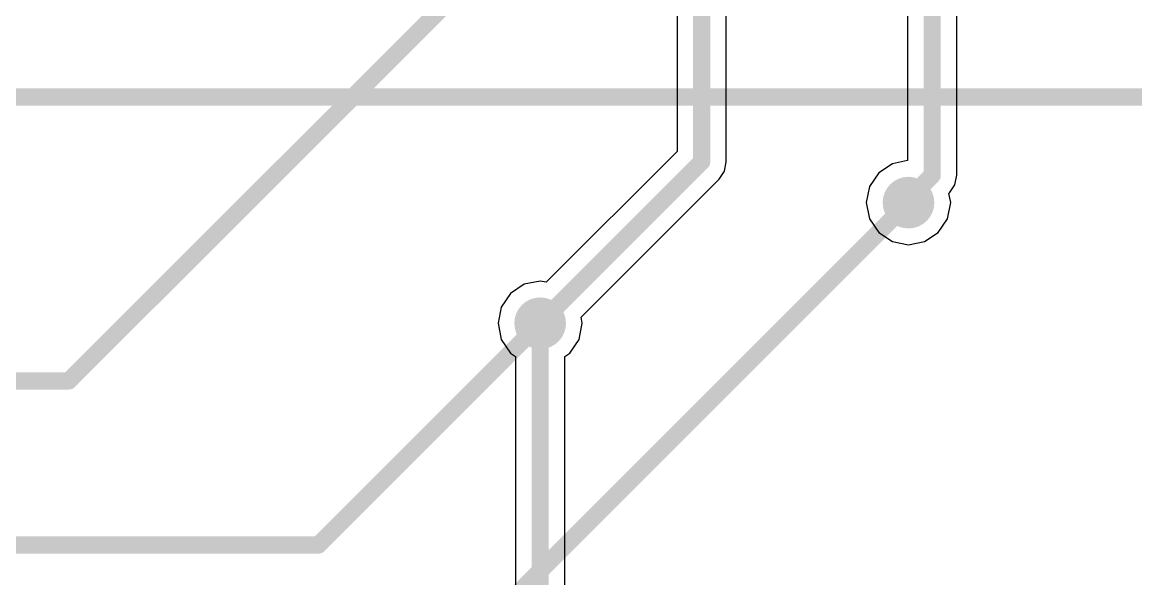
# Model space of a CAD drawing. Header units: inches. Extents: x 0 to 7.57, y 0 to 3.51.
# Drawn here: x 1.579 to 2.088, y 0.528 to 0.782 of the extents above; entities that cross this region are included whole.
import ezdxf

# ---------------------------------------------------------------- set-up
doc = ezdxf.new("R2010")
doc.units = ezdxf.units.IN
doc.header["$MEASUREMENT"] = 0
for name, color, linetype in [('Bottom Courtyard', 56, 'Continuous'), ('Bottom Solder', 6, 'Continuous'), ('L1', 1, 'Continuous'), ('L2', 5, 'Continuous'), ('Top Solder', 216, 'Continuous'), ('Via Holes', 16, 'Continuous')]:
    doc.layers.add(name, color=color, linetype=linetype)

# ---------------------------------------------------------------- blocks, each defined once
blk = doc.blocks.new('FMC_160LCD_V2_B_46')
at = {"layer": 'Bottom Courtyard'}
blk.add_lwpolyline([(1.29921, 0.90551, 0.00787, 0.00787, 0), (-1.29921, 0.90551, 0.00787, 0.00787, 0)], format="xyseb", dxfattribs=at)

msp = doc.modelspace()

# ---------------------------------------------------------------- hatches: boundary and pattern name
at = {"layer": 'Bottom Solder'}
h = msp.add_hatch(color=6, dxfattribs=at)
edge = h.paths.add_edge_path()
edge.add_arc((1.98425, 0.6998), 0.00991, 0, 360)
h = msp.add_hatch(color=6, dxfattribs=at)
edge = h.paths.add_edge_path()
edge.add_arc((1.81594, 0.64468), 0.00991, 0, 360)
at = {"layer": 'L1'}
h = msp.add_hatch(color=1, dxfattribs=at)
edge = h.paths.add_edge_path()
edge.add_arc((1.98425, 0.6998), 0.01181, 0, 360)
h = msp.add_hatch(color=1, dxfattribs=at)
edge = h.paths.add_edge_path()
edge.add_arc((1.81594, 0.64468), 0.01181, 0, 360)
at = {"layer": 'L2'}
h = msp.add_hatch(color=5, dxfattribs=at)
edge = h.paths.add_edge_path()
edge.add_arc((1.98425, 0.6998), 0.01181, 0, 360)
h = msp.add_hatch(color=5, dxfattribs=at)
edge = h.paths.add_edge_path()
edge.add_arc((1.81594, 0.64468), 0.01181, 0, 360)
at = {"layer": 'Top Solder'}
h = msp.add_hatch(color=216, dxfattribs=at)
edge = h.paths.add_edge_path()
edge.add_arc((1.98425, 0.6998), 0.00991, 0, 360)
h = msp.add_hatch(color=216, dxfattribs=at)
edge = h.paths.add_edge_path()
edge.add_arc((1.81594, 0.64468), 0.00991, 0, 360)
at = {"layer": 'Via Holes'}
h = msp.add_hatch(color=7, dxfattribs=at)
edge = h.paths.add_edge_path()
edge.add_arc((1.98425, 0.6998), 0.00591, 0, 360)
h = msp.add_hatch(color=7, dxfattribs=at)
edge = h.paths.add_edge_path()
edge.add_arc((1.81594, 0.64468), 0.00591, 0, 360)

# ---------------------------------------------------------------- linework, layer by layer
at = {"layer": 'L1'}
for points in [[(1.6006, 0.61832, 0.00787, 0.00787, 0), (1.79035, 0.80807, 0.00787, 0.00787, 0)], [(1.72244, 0.43799, 0.00787, 0.00787, 0), (1.98425, 0.6998, 0.00787, 0.00787, 0)], [(1.71457, 0.54331, 0.00787, 0.00787, 0), (1.81594, 0.64468, 0.00787, 0.00787, 0)], [(1.23151, 0.61832, 0.00787, 0.00787, 0), (1.6006, 0.61832, 0.00787, 0.00787, 0)], [(1.2313, 0.54331, 0.00787, 0.00787, 0), (1.71457, 0.54331, 0.00787, 0.00787, 0)]]:
    msp.add_lwpolyline(points, format="xyseb", dxfattribs=at)
for points in [[(1.98228, 0.6998, 0.00394, 0.00394, 1), (1.98622, 0.6998, 0.00394, 0.00394, 1)], [(1.81398, 0.64468, 0.00394, 0.00394, 1), (1.81791, 0.64468, 0.00394, 0.00394, 1)], [(1.59863, 0.61832, 0.00394, 0.00394, 1), (1.60257, 0.61832, 0.00394, 0.00394, 1)], [(1.59863, 0.61832, 0.00394, 0.00394, 1), (1.60257, 0.61832, 0.00394, 0.00394, 1)], [(1.7126, 0.54331, 0.00394, 0.00394, 1), (1.71654, 0.54331, 0.00394, 0.00394, 1)], [(1.7126, 0.54331, 0.00394, 0.00394, 1), (1.71654, 0.54331, 0.00394, 0.00394, 1)]]:
    msp.add_lwpolyline(points, format="xyseb", close=True, dxfattribs=at)
at = {"layer": 'L2'}
for p, q in [((1.98384, 0.90667), (1.98384, 0.71899)), ((1.87852, 0.89498), (1.87852, 0.72316)), ((1.901, 0.7185), (1.901, 0.89498)), ((2.00632, 0.71229), (2.00632, 0.88883)), ((1.87852, 0.72316), (1.81876, 0.66339)), ((1.90015, 0.7142), (1.901, 0.7185)), ((1.97688, 0.7176), (1.97063, 0.71343)), ((1.98384, 0.71899), (1.97688, 0.7176)), ((1.89771, 0.71056), (1.90015, 0.7142)), ((1.97063, 0.71343), (1.96645, 0.70718)), ((1.83465, 0.6475), (1.89771, 0.71056)), ((2.00303, 0.70434), (2.00546, 0.70799)), ((2.00546, 0.70799), (2.00632, 0.71229)), ((1.96645, 0.70718), (1.96498, 0.6998)), ((2.00268, 0.704), (2.00303, 0.70434)), ((2.00352, 0.6998), (2.00268, 0.704)), ((1.96498, 0.6998), (1.96645, 0.69243)), ((2.00205, 0.69243), (2.00352, 0.6998)), ((1.96645, 0.69243), (1.97063, 0.68618)), ((1.99788, 0.68618), (2.00205, 0.69243)), ((1.97063, 0.68618), (1.97688, 0.682)), ((1.97688, 0.682), (1.98425, 0.68054)), ((1.98425, 0.68054), (1.99163, 0.682)), ((1.99163, 0.682), (1.99788, 0.68618)), ((1.80857, 0.66249), (1.80232, 0.65831)), ((1.81594, 0.66395), (1.80857, 0.66249)), ((1.81876, 0.66339), (1.81594, 0.66395)), ((1.80232, 0.65831), (1.79814, 0.65206)), ((1.79814, 0.65206), (1.79668, 0.64468)), ((1.83521, 0.64468), (1.83465, 0.6475)), ((1.79668, 0.64468), (1.79814, 0.63731)), ((1.83375, 0.63731), (1.83521, 0.64468)), ((1.79814, 0.63731), (1.80232, 0.63106)), ((1.82957, 0.63106), (1.83375, 0.63731)), ((1.80232, 0.63106), (1.80471, 0.62947)), ((1.82718, 0.62947), (1.82957, 0.63106)), ((1.80471, 0.62947), (1.80471, 0.23307)), ((1.82718, 0.23044), (1.82718, 0.62947))]:
    msp.add_line(p, q, dxfattribs=at)
for points in [[(1.88976, 0.7185, 0.00787, 0.00787, 0), (1.88976, 0.96376, 0.00787, 0.00787, 0)], [(1.99508, 0.71229, 0.00787, 0.00787, 0), (1.99508, 0.93504, 0.00787, 0.00787, 0)], [(1.81594, 0.64468, 0.00787, 0.00787, 0), (1.88976, 0.7185, 0.00787, 0.00787, 0)], [(1.98425, 0.70146, 0.00787, 0.00787, 0), (1.99508, 0.71229, 0.00787, 0.00787, 0)], [(1.98425, 0.6998, 0.00787, 0.00787, 0), (1.98425, 0.70146, 0.00787, 0.00787, 0)], [(1.81594, 0.2185, 0.00787, 0.00787, 0), (1.81594, 0.64468, 0.00787, 0.00787, 0)]]:
    msp.add_lwpolyline(points, format="xyseb", dxfattribs=at)
for points in [[(1.8878, 0.7185, 0.00394, 0.00394, 1), (1.89173, 0.7185, 0.00394, 0.00394, 1)], [(1.8878, 0.7185, 0.00394, 0.00394, 1), (1.89173, 0.7185, 0.00394, 0.00394, 1)], [(1.99311, 0.71229, 0.00394, 0.00394, 1), (1.99705, 0.71229, 0.00394, 0.00394, 1)], [(1.99311, 0.71229, 0.00394, 0.00394, 1), (1.99705, 0.71229, 0.00394, 0.00394, 1)], [(1.98228, 0.70146, 0.00394, 0.00394, 1), (1.98622, 0.70146, 0.00394, 0.00394, 1)], [(1.98228, 0.70146, 0.00394, 0.00394, 1), (1.98622, 0.70146, 0.00394, 0.00394, 1)], [(1.98228, 0.6998, 0.00394, 0.00394, 1), (1.98622, 0.6998, 0.00394, 0.00394, 1)], [(1.81398, 0.64468, 0.00394, 0.00394, 1), (1.81791, 0.64468, 0.00394, 0.00394, 1)], [(1.81398, 0.64468, 0.00394, 0.00394, 1), (1.81791, 0.64468, 0.00394, 0.00394, 1)]]:
    msp.add_lwpolyline(points, format="xyseb", close=True, dxfattribs=at)

# ---------------------------------------------------------------- block references
at = {"rotation": 180}
msp.add_blockref('FMC_160LCD_V2_B_46', (1.88976, 1.65354), dxfattribs=at)

doc.saveas('drawing.dxf')
